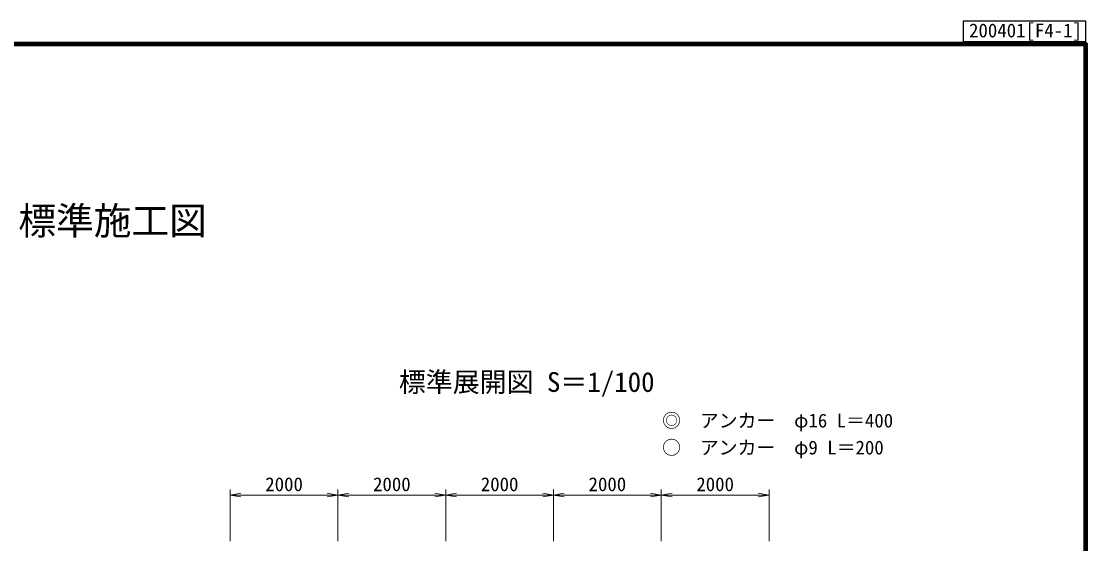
# Model space of a CAD drawing. Units: millimetres, scale not verified. Extents: x 690 to 40690, y 684 to 28809.
# Drawn here: x 20936 to 40690, y 19118 to 28809 of the extents above; entities that cross this region are included whole.
import ezdxf
from ezdxf.enums import TextEntityAlignment as Align

# ---------------------------------------------------------------- set-up
doc = ezdxf.new("R2010")
doc.units = ezdxf.units.MM
doc.header["$LTSCALE"] = 100
for name, color, linetype, lineweight in [('C-DOC', 3, 'Continuous', 25), ('C-STR-DIM', 1, 'Continuous', 13), ('C-TTL', 2, 'Continuous', 140)]:
    doc.layers.add(name, color=color, linetype=linetype, lineweight=lineweight)
doc.layers.add('C-STR-TXT', color=7, linetype='Continuous')
doc.layers.add('C-TTL-TXT', color=7, linetype='Continuous')
doc.styles.add('ＭＳ ゴシック', font='')
doc.styles.get('ＭＳ ゴシック').set_extended_font_data('MS Gothic')

msp = doc.modelspace()

# ---------------------------------------------------------------- linework, layer by layer
at = {"layer": 'C-DOC'}
for p, q in [((40690.4, 28809.1), (38415.4, 28809.1)), ((38415.4, 28809.1), (38415.4, 28434.1)), ((40690.4, 28434.1), (40690.4, 28809.1)), ((38415.4, 28434.1), (40690.4, 28434.1))]:
    msp.add_line(p, q, dxfattribs=at)
at = {"layer": 'C-STR-DIM'}
for p, q in [((24813.2, 19167.5), (24813.2, 20120.3)), ((24813.2, 20020.3), (26813.2, 20020.3)), ((26813.2, 19167.5), (26813.2, 20120.3)), ((26813.2, 19167.5), (26813.2, 20120.3)), ((26813.2, 20020.3), (28813.2, 20020.3)), ((28813.2, 19167.5), (28813.2, 20120.3)), ((28813.2, 19167.5), (28813.2, 20120.3)), ((28813.2, 20020.3), (30813.2, 20020.3)), ((30813.2, 19167.5), (30813.2, 20120.3)), ((30813.2, 19167.5), (30813.2, 20120.3)), ((30813.2, 20020.3), (32813.2, 20020.3)), ((32813.2, 19167.5), (32813.2, 20120.3)), ((32813.2, 19167.5), (32813.2, 20120.3)), ((32813.2, 20020.3), (34813.2, 20020.3)), ((34813.2, 19167.5), (34813.2, 20120.3))]:
    msp.add_line(p, q, dxfattribs=at)
for points in [[(25013.2, 20053.6), (24813.2, 20020.3), (25013.2, 19987)], [(26613.2, 19987), (26813.2, 20020.3), (26613.2, 20053.6)], [(27013.2, 20053.6), (26813.2, 20020.3), (27013.2, 19987)], [(28613.2, 19987), (28813.2, 20020.3), (28613.2, 20053.6)], [(29013.2, 20053.6), (28813.2, 20020.3), (29013.2, 19987)], [(30613.2, 19987), (30813.2, 20020.3), (30613.2, 20053.6)], [(31013.2, 20053.6), (30813.2, 20020.3), (31013.2, 19987)], [(32613.2, 19987), (32813.2, 20020.3), (32613.2, 20053.6)], [(33013.2, 20053.6), (32813.2, 20020.3), (33013.2, 19987)], [(34613.2, 19987), (34813.2, 20020.3), (34613.2, 20053.6)]]:
    msp.add_lwpolyline(points, dxfattribs=at)
at = {"layer": 'C-TTL'}
msp.add_lwpolyline([(690.4, 684.1), (40690.4, 684.1), (40690.4, 28384.1), (690.4, 28384.1)], close=True, dxfattribs=at)

# ---------------------------------------------------------------- texts
at = {"layer": 'C-DOC', "style": 'ＭＳ ゴシック'}
msp.add_text('200401[F4-1]', height=256.6, dxfattribs=at).set_placement((38525.5, 28434.1), align=Align.BOTTOM_LEFT)
at = {"layer": 'C-STR-DIM', "color": 7, "style": 'ＭＳ ゴシック'}
for p in [(25813.2, 20220.3), (27813.2, 20220.3), (29813.2, 20220.3), (31813.2, 20220.3), (33813.2, 20220.3)]:
    msp.add_text('2000', height=256.6, dxfattribs=at).set_placement(p, align=Align.MIDDLE_CENTER)
at = {"layer": 'C-STR-TXT', "style": 'ＭＳ ゴシック'}
for s, p in [('◎\u3000アンカー\u3000φ16 L＝400', (32829, 21196.5)), ('○\u3000アンカー\u3000φ9 L＝200', (32829, 20696.5))]:
    msp.add_text(s, height=256.6, dxfattribs=at).set_placement(p, align=Align.BOTTOM_LEFT)
at = {"layer": 'C-TTL-TXT', "color": 3, "style": 'ＭＳ ゴシック'}
msp.add_text('鹿止金網張工 標準施工図', height=513.2, dxfattribs=at).set_placement((20355.9, 25365.4), align=Align.TOP_CENTER)
at = {"layer": 'C-TTL-TXT', "style": 'ＭＳ ゴシック'}
msp.add_text('標準展開図 S＝1/100', height=366.6, dxfattribs=at).set_placement((27942.7, 21823.7), align=Align.BOTTOM_LEFT)

doc.saveas('drawing.dxf')
